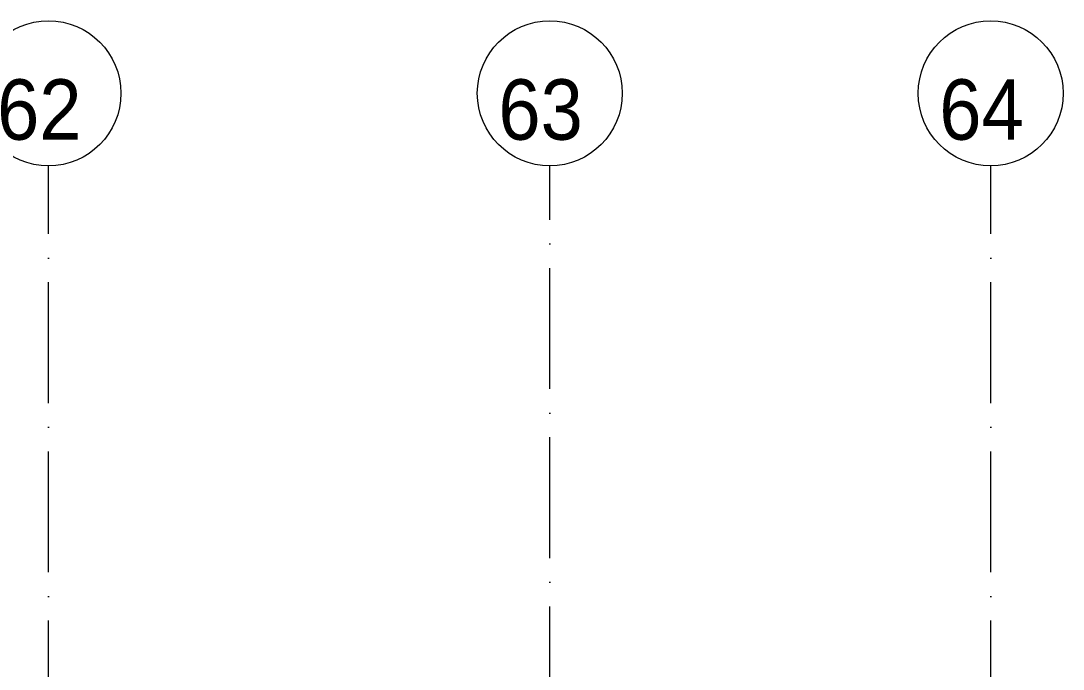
# Model space of a CAD drawing. Header units: millimetres. Extents: x -6467 to 105918, y -7090 to 92481.
# Drawn here: x 93121 to 101750, y 87115 to 92481 of the extents above; entities that cross this region are included whole.
import ezdxf

# ---------------------------------------------------------------- set-up
doc = ezdxf.new("R2010")
doc.units = ezdxf.units.MM
doc.linetypes.add('50_200_ШТРИХ_1Т_ш5_п1_п1_', pattern=[1400, 1000, -200, 0, -200])
for name, color, linetype, lineweight, true_color in [('Оси-1', 7, 'Continuous', 20, 0xaaaaaa), ('Оси-2', 7, 'Continuous', 9, 0xaaaaaa), ('Оси-3', 7, '50_200_ШТРИХ_1Т_ш5_п1_п1_', 9, 0xaaaaaa)]:
    doc.layers.add(name, color=color, linetype=linetype, lineweight=lineweight, true_color=true_color)
doc.styles.add('Arial', font='arial.ttf', dxfattribs={"width": 0.9, "height": 500})

# ---------------------------------------------------------------- blocks, each defined once
blk = doc.blocks.new('Ось сетки - Круг_Ø6_00__ISO-2_5_0_9K_-17386508-АИ_План этажа Радиаторы_2')
at = {"layer": 'Оси-1'}
blk.add_circle((0, 0), 3, dxfattribs=at)

msp = doc.modelspace()

# ---------------------------------------------------------------- linework, layer by layer
at = {"layer": 'Оси-3'}
for p, q in [((93350, -5889.7), (93350, 91281)), ((97500, 47431), (97500, 91281)), ((101150, -5889.7), (101150, 91281))]:
    msp.add_line(p, q, dxfattribs=at)

# ---------------------------------------------------------------- block references
at = {"layer": 'Оси-1', "xscale": 199.9999999999999, "yscale": 199.9999999999999, "zscale": 199.9999999999999}
for p in [(93350, 91881), (97500, 91881), (101150, 91881)]:
    msp.add_blockref('Ось сетки - Круг_Ø6_00__ISO-2_5_0_9K_-17386508-АИ_План этажа Радиаторы_2', p, dxfattribs=at)

# ---------------------------------------------------------------- texts
at = {"layer": 'Оси-2', "char_height": 500, "width": 702, "attachment_point": 5, "line_spacing_factor": 0.936439, "style": 'Arial'}
for s, insert in [('\\pt2286,4572,6858,9144,11430,13716,16002,18288,20574,22860,25146,27432,29718,32004,34290,36576,38862,41148,43434,45720,48006,50292,52578,54864,57150,59436,61722,64008,66294,68580,70866,73152;62', (93274, 91743.5)), ('\\pt2286,4572,6858,9144,11430,13716,16002,18288,20574,22860,25146,27432,29718,32004,34290,36576,38862,41148,43434,45720,48006,50292,52578,54864,57150,59436,61722,64008,66294,68580,70866,73152;63', (97424, 91743.5)), ('\\pt2286,4572,6858,9144,11430,13716,16002,18288,20574,22860,25146,27432,29718,32004,34290,36576,38862,41148,43434,45720,48006,50292,52578,54864,57150,59436,61722,64008,66294,68580,70866,73152;64', (101074, 91743.5))]:
    msp.add_mtext(s, dxfattribs=dict(at, insert=insert))

doc.saveas('drawing.dxf')
